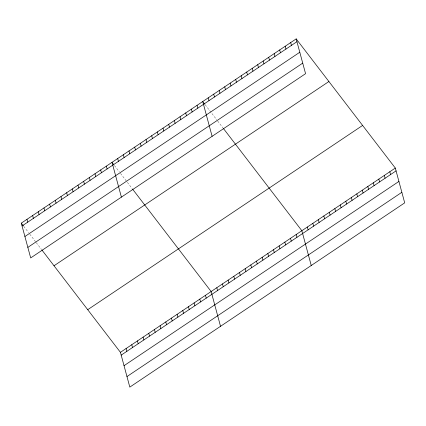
<?xml version="1.0" encoding="UTF-8"?>
<svg xmlns="http://www.w3.org/2000/svg" width="426" height="426" viewBox="0 0 426 426"><rect width="100%" height="100%" fill="white"/><g stroke="black" fill="none" stroke-linecap="round" stroke-linejoin="round"><path stroke-width="0.32" stroke-dasharray="2.13 1.6" d="M205.146 104.695L216.861 119.956M217.665 121.011L222.915 127.853M114.434 165.496L119.28 171.811M120.494 173.393L126.549 181.284M127.358 182.339L132.204 188.654M23.723 226.302L28.569 232.617M29.783 234.194L35.837 242.09M36.242 242.618L41.492 249.455"/><path stroke-width="0.64" d="M296.187 38.888L305.57 73.677L30.688 257.932L21.3 223.144L296.187 38.888L395.312 168.068L404.7 202.856L129.813 387.112L120.43 352.323L41.897 249.982M22.056 225.956L296.943 41.7M24.905 236.505L299.792 52.254M27.839 247.378L302.726 63.128M54.011 265.771L328.899 81.52M87.713 309.691L362.601 125.441M120.43 352.323L395.312 168.068M121.186 355.13L396.073 170.879M124.035 365.684L398.917 181.433M126.969 376.557L401.851 192.307M204.746 104.168L202.723 101.537L212.111 136.325M223.32 128.375L301.853 230.716L311.241 265.505M113.63 164.447L112.011 162.338L121.399 197.126M132.608 189.181L211.142 291.517L220.524 326.305M21.3 223.144L23.318 225.775M389.817 171.753L390.573 174.564M384.316 175.437L385.077 178.249M378.82 179.122L379.577 181.934M373.325 182.807L374.081 185.619M367.824 186.492L368.586 189.304M362.329 190.182L363.085 192.989M356.828 193.867L357.59 196.674M351.333 197.552L352.089 200.358M345.832 201.237L346.594 204.043M340.337 204.922L341.093 207.728M290.686 42.573L291.448 45.385M334.841 208.607L335.597 211.413M285.191 46.264L285.947 49.07M329.341 212.292L330.097 215.103M279.69 49.948L280.452 52.755M323.845 215.977L324.601 218.788M274.195 53.633L274.951 56.44M318.344 219.662L319.106 222.473M268.7 57.318L269.456 60.125M312.849 223.346L313.605 226.158M263.199 61.003L263.96 63.809M307.348 227.031L308.11 229.843M257.703 64.688L258.46 67.494M252.203 68.373L252.964 71.185M296.182 234.513L296.943 237.325M246.707 72.058L247.463 74.869M290.511 238.315L291.272 241.127M241.207 75.743L241.968 78.554M284.845 242.117L285.601 244.929M235.711 79.428L236.467 82.239M279.174 245.914L279.935 248.725M230.216 83.113L230.972 85.924M273.503 249.716L274.264 252.527M224.715 86.797L225.476 89.609M267.837 253.518L268.593 256.33M219.22 90.482L219.976 93.294M262.166 257.315L262.922 260.126M213.719 94.167L214.48 96.979M256.495 261.117L257.256 263.928M208.223 97.852L208.98 100.664M250.829 264.919L251.585 267.73M245.158 268.715L245.914 271.527M197.057 105.339L197.813 108.145M239.487 272.518L240.248 275.329M191.386 109.136L192.142 111.947M233.821 276.32L234.577 279.126M185.715 112.938L186.476 115.75M228.15 280.116L228.906 282.928M180.049 116.735L180.805 119.546M222.478 283.918L223.24 286.73M174.378 120.537L175.134 123.348M216.807 287.72L217.569 290.527M168.707 124.339L169.468 127.15M163.036 128.135L163.797 130.947M205.47 295.319L206.227 298.131M157.37 131.938L158.126 134.749M199.799 299.121L200.561 301.928M151.699 135.74L152.455 138.551M194.134 302.918L194.89 305.73M146.027 139.536L146.789 142.348M188.462 306.72L189.219 309.532M140.362 143.338L141.118 146.15M182.791 310.517L183.553 313.328M134.691 147.14L135.447 149.952M177.125 314.319L177.882 317.13M129.019 150.937L129.781 153.749M171.454 318.121L172.21 320.932M123.354 154.739L124.11 157.551M165.783 321.918L166.545 324.729M117.682 158.541L118.439 161.353M160.112 325.72L160.874 328.531M154.446 329.522L155.202 332.333M106.34 166.14L107.102 168.952M148.775 333.318L149.531 336.13M100.674 169.942L101.431 172.748M143.104 337.12L143.866 339.932M95.003 173.739L95.765 176.55M137.438 340.922L138.194 343.734M89.332 177.541L90.094 180.352M131.767 344.719L132.523 347.531M83.666 181.343L84.423 184.149M126.096 348.521L126.857 351.333M77.995 185.14L78.751 187.951M72.324 188.942L73.086 191.753M66.658 192.744L67.414 195.55M60.987 196.54L61.743 199.352M55.316 200.342L56.078 203.154M49.645 204.139L50.406 206.951M43.979 207.941L44.735 210.753M38.308 211.743L39.07 214.555M32.637 215.54L33.398 218.352M26.971 219.342L27.727 222.154"/></g></svg>
